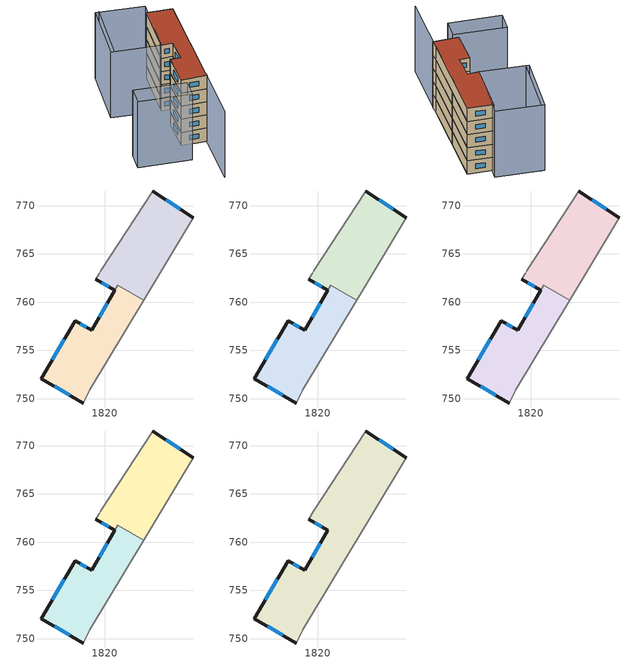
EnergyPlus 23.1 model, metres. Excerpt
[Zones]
082f83a7e6a08543_F0_dwelling_0
 floor ground (EU_floor_Construction): 1829.2,768.76 1824.05,760.2 1821.39,761.77 1821.08,761.24 1819.08,762.4 1819.4,762.89 1819.43,762.94 1819.63,763.24 1825.02,771.53 z0
 wall outside (EU_wall_Construction): 1829.2,768.76 1825.02,771.53 / 1819.08,762.4 1821.08,761.24 z0:3
 wall adiabatic (EU_wall_Construction): 1825.02,771.53 1819.63,763.24 1819.43,762.94 1819.4,762.89 1819.08,762.4 / 1824.05,760.2 1829.2,768.76 z0:3
 wall to 082f83a7e6a08543_F0_dwelling_1 (EU_wall_Construction): 1821.4,761.77 1824.05,760.2 / 1821.08,761.24 1821.39,761.77 z0:3
 window (EU_Window_Construction): 1827.84,769.66 1826.38,770.63 / 1819.73,762.02 1820.43,761.62 z0.98:2.02
082f83a7e6a08543_F0_dwelling_1
 floor ground (EU_floor_Construction): 1824.05,760.2 1818.46,750.92 1817.8,749.54 1813.44,752.08 1816.94,758.09 1818.65,757.08 1821.39,761.77 z0
 wall outside (EU_wall_Construction): 1821.08,761.23 1818.65,757.08 1816.94,758.09 1813.44,752.08 1817.8,749.54 z0:3
 wall adiabatic (EU_wall_Construction): 1817.8,749.54 1818.46,750.92 1824.05,760.2 z0:3
 window (EU_Window_Construction): 1814.86,751.25 1816.38,750.37 / 1815.8,756.13 1814.58,754.03 / 1818.09,757.41 1817.5,757.76 / 1820.29,759.88 1819.44,758.43 z0.98:2.02
082f83a7e6a08543_F1_dwelling_0
 floor to 082f83a7e6a08543_F0_dwelling_0 (EU_floor_Construction): 1829.2,768.76 1824.05,760.2 1821.39,761.77 1821.08,761.24 1819.08,762.4 1819.4,762.89 1819.43,762.94 1819.63,763.24 1825.02,771.53 z3
 wall outside (EU_wall_Construction): 1829.2,768.76 1825.02,771.53 / 1819.08,762.4 1821.08,761.24 z3:6
 wall adiabatic (EU_wall_Construction): 1825.02,771.53 1819.63,763.24 1819.43,762.94 1819.4,762.89 1819.08,762.4 / 1824.05,760.2 1829.2,768.76 z3:6
 wall to 082f83a7e6a08543_F1_dwelling_1 (EU_wall_Construction): 1821.4,761.77 1824.05,760.2 / 1821.08,761.24 1821.39,761.77 z3:6
 window (EU_Window_Construction): 1827.84,769.66 1826.38,770.63 / 1819.73,762.02 1820.43,761.62 z3.98:5.02
082f83a7e6a08543_F1_dwelling_1
 floor to 082f83a7e6a08543_F0_dwelling_1 (EU_floor_Construction): 1824.05,760.2 1818.46,750.92 1817.8,749.54 1813.44,752.08 1816.94,758.09 1818.65,757.08 1821.4,761.77 z3
 wall outside (EU_wall_Construction): 1821.08,761.23 1818.65,757.08 1816.94,758.09 1813.44,752.08 1817.8,749.54 z3:6
 wall adiabatic (EU_wall_Construction): 1817.8,749.54 1818.46,750.92 1824.05,760.2 z3:6
 window (EU_Window_Construction): 1814.86,751.25 1816.38,750.37 / 1815.8,756.13 1814.58,754.03 / 1818.09,757.41 1817.5,757.76 / 1820.29,759.88 1819.44,758.43 z3.98:5.02
082f83a7e6a08543_F2_dwelling_0
 floor to 082f83a7e6a08543_F1_dwelling_0 (EU_floor_Construction): 1829.2,768.76 1824.05,760.2 1821.39,761.77 1821.08,761.24 1819.08,762.4 1819.4,762.89 1819.43,762.94 1819.63,763.24 1825.02,771.53 z6
 wall outside (EU_wall_Construction): 1829.2,768.76 1825.02,771.53 / 1819.08,762.4 1821.08,761.24 z6:9
 wall adiabatic (EU_wall_Construction): 1825.02,771.53 1819.63,763.24 1819.43,762.94 1819.4,762.89 1819.08,762.4 / 1824.05,760.2 1829.2,768.76 z6:9
 wall to 082f83a7e6a08543_F2_dwelling_1 (EU_wall_Construction): 1821.4,761.77 1824.05,760.2 / 1821.08,761.24 1821.39,761.77 z6:9
 window (EU_Window_Construction): 1827.84,769.66 1826.38,770.63 / 1819.73,762.02 1820.43,761.62 z6.98:8.02
082f83a7e6a08543_F2_dwelling_1
 floor to 082f83a7e6a08543_F1_dwelling_1 (EU_floor_Construction): 1824.05,760.2 1818.46,750.92 1817.8,749.54 1813.44,752.08 1816.94,758.09 1818.65,757.08 1821.4,761.77 z6
 wall outside (EU_wall_Construction): 1821.08,761.23 1818.65,757.08 1816.94,758.09 1813.44,752.08 1817.8,749.54 z6:9
 wall adiabatic (EU_wall_Construction): 1817.8,749.54 1818.46,750.92 1824.05,760.2 z6:9
 window (EU_Window_Construction): 1814.86,751.25 1816.38,750.37 / 1815.8,756.13 1814.58,754.03 / 1818.09,757.41 1817.5,757.76 / 1820.29,759.88 1819.44,758.43 z6.98:8.02
082f83a7e6a08543_F3_dwelling_0
 floor to 082f83a7e6a08543_F2_dwelling_0 (EU_floor_Construction): 1829.2,768.76 1824.05,760.2 1821.39,761.77 1821.08,761.24 1819.08,762.4 1819.4,762.89 1819.43,762.94 1819.63,763.24 1825.02,771.53 z9
 wall outside (EU_wall_Construction): 1829.2,768.76 1825.02,771.53 / 1819.08,762.4 1821.08,761.24 z9:12
 wall adiabatic (EU_wall_Construction): 1825.02,771.53 1819.63,763.24 1819.43,762.94 1819.4,762.89 1819.08,762.4 / 1824.05,760.2 1829.2,768.76 z9:12
 wall to 082f83a7e6a08543_F3_dwelling_1 (EU_wall_Construction): 1821.4,761.77 1824.05,760.2 / 1821.08,761.24 1821.39,761.77 z9:12
 window (EU_Window_Construction): 1827.84,769.66 1826.38,770.63 / 1819.73,762.02 1820.43,761.62 z9.98:11.02
082f83a7e6a08543_F3_dwelling_1
 floor to 082f83a7e6a08543_F2_dwelling_1 (EU_floor_Construction): 1824.05,760.2 1818.46,750.92 1817.8,749.54 1813.44,752.08 1816.94,758.09 1818.65,757.08 1821.4,761.77 z9
 wall outside (EU_wall_Construction): 1821.08,761.23 1818.65,757.08 1816.94,758.09 1813.44,752.08 1817.8,749.54 z9:12
 wall adiabatic (EU_wall_Construction): 1817.8,749.54 1818.46,750.92 1824.05,760.2 z9:12
 window (EU_Window_Construction): 1814.86,751.25 1816.38,750.37 / 1815.8,756.13 1814.58,754.03 / 1818.09,757.41 1817.5,757.76 / 1820.29,759.88 1819.44,758.43 z9.98:11.02
082f83a7e6a08543_F4_dwelling_0
 floor to 082f83a7e6a08543_F3_dwelling_0 (EU_floor_Construction): 1829.2,768.76 1824.05,760.2 1821.39,761.77 1821.08,761.24 1819.08,762.4 1819.4,762.89 1819.41,762.91 1819.63,763.24 1825.02,771.53 z12
 floor to 082f83a7e6a08543_F3_dwelling_1 (EU_floor_Construction): 1824.05,760.2 1818.46,750.92 1817.8,749.54 1813.44,752.08 1816.94,758.09 1818.65,757.08 1821.4,761.77 z12
 wall outside (EU_wall_Construction): 1819.08,762.4 1821.08,761.24 1818.65,757.08 1816.94,758.09 1813.44,752.08 1817.8,749.54 / 1829.2,768.76 1825.02,771.53 z12:15
 wall adiabatic (EU_wall_Construction): 1825.02,771.53 1819.63,763.24 1819.08,762.4 / 1817.8,749.54 1818.46,750.92 1829.2,768.76 z12:15
 window (EU_Window_Construction): 1818.09,757.41 1817.5,757.76 / 1820.29,759.89 1819.44,758.43 / 1819.73,762.02 1820.43,761.62 / 1827.84,769.66 1826.38,770.63 / 1814.86,751.25 1816.38,750.37 / 1815.8,756.13 1814.58,754.03 z12.98:14.02
 roof outside (EU_roof_Construction): 1818.46,750.92 1829.2,768.76 1825.02,771.53 1819.63,763.24 1819.08,762.4 1821.08,761.24 1818.65,757.08 1816.94,758.09 1813.44,752.08 1817.8,749.54 z15
shading: 1811.46,739.33 1829.2,768.76 / 1819.28,778.37 1811.75,767.47 / 1811.47,747.49 1802.76,753.28 / 1802.76,753.28 1804.91,756.51 / 1804.91,756.51 1813.62,750.72 / 1813.62,750.72 1811.47,747.49 / 1819.08,762.4 1811.2,767.85 / 1811.2,767.85 1818.62,778.57 / 1818.62,778.57 1826.5,773.12 / 1826.5,773.12 1819.08,762.4 z0:15
[Building]
EU S2 Campaign: North Axis=0; Terrain=City; Solar Distribution=FullExterior
[Site:Location]
Bologna: Latitude=44.5; Longitude=11.25; Time Zone=1; Elevation=37
[SizingPeriod:WeatherFileDays]
AnnualSizingPeriod: Begin Month=1; Begin Day of Month=1; End Month=12; End Day of Month=31; Day of Week for Start Day=Monday; Use Weather File Daylight Saving Period=No; Use Weather File Rain and Snow Indicators=No
[MATERIAL]
EU_InternalMass_Material: Roughness=MediumRough; Thickness=0.1; Conductivity=1; Density=1800; Specific Heat=900; Thermal Absorptance=0.9; Solar Absorptance=0.7; Visible Absorptance=0.7
[MATERIAL:NOMASS] Roughness=MediumRough; Thermal Absorptance=0.9; Solar Absorptance=0.7; Visible Absorptance=0.7
Name | Thermal Resistance
EU_wall_NoMass | 0.905828
EU_roof_NoMass | 0.37593
EU_floor_NoMass | 0.67114
[WINDOWMATERIAL:SIMPLEGLAZINGSYSTEM]
EU_Window_SimpleGlazing: UFactor=4.52486; Solar Heat Gain Coefficient=0.85; Visible Transmittance=0.85
[CONSTRUCTION]
EU_wall_Construction: EU_wall_NoMass
EU_roof_Construction: EU_roof_NoMass
EU_floor_Construction: EU_floor_NoMass
EU_Window_Construction: EU_Window_SimpleGlazing
EU_InternalMass_Construction: EU_InternalMass_Material
[ZONE] Type=1; Multiplier=1; Ceiling Height=autocalculate; Floor Area=autocalculate; Part of Total Floor Area=Yes
Name | Volume
082f83a7e6a08543_F0_dwelling_0; 082f83a7e6a08543_F1_dwelling_0; 082f83a7e6a08543_F2_dwelling_0; 082f83a7e6a08543_F3_dwelling_0 | 161.823
082f83a7e6a08543_F4_dwelling_0 | 314.905
082f83a7e6a08543_F0_dwelling_1 | 153.127
082f83a7e6a08543_F1_dwelling_1; 082f83a7e6a08543_F2_dwelling_1; 082f83a7e6a08543_F3_dwelling_1 | 153.085
[INTERNALMASS] Construction=EU_InternalMass_Construction
Name | Zone or ZoneList | Surface Area
082f83a7e6a08543_F0_dwelling_0_EU_InternalMass | 082f83a7e6a08543_F0_dwelling_0 | 53.9405
082f83a7e6a08543_F0_dwelling_1_EU_InternalMass | 082f83a7e6a08543_F0_dwelling_1 | 51.0413
082f83a7e6a08543_F1_dwelling_0_EU_InternalMass | 082f83a7e6a08543_F1_dwelling_0 | 53.9405
082f83a7e6a08543_F1_dwelling_1_EU_InternalMass | 082f83a7e6a08543_F1_dwelling_1 | 51.0413
082f83a7e6a08543_F2_dwelling_0_EU_InternalMass | 082f83a7e6a08543_F2_dwelling_0 | 53.9405
082f83a7e6a08543_F2_dwelling_1_EU_InternalMass | 082f83a7e6a08543_F2_dwelling_1 | 51.0413
082f83a7e6a08543_F3_dwelling_0_EU_InternalMass | 082f83a7e6a08543_F3_dwelling_0 | 53.9405
082f83a7e6a08543_F3_dwelling_1_EU_InternalMass | 082f83a7e6a08543_F3_dwelling_1 | 51.0413
082f83a7e6a08543_F4_dwelling_0_EU_InternalMass | 082f83a7e6a08543_F4_dwelling_0 | 104.982
[OTHEREQUIPMENT] Fuel Type=Electricity; Design Level Calculation Method=Watts/Area; Power per Zone Floor Area=1; Fraction Latent=0; Fraction Radiant=0; Fraction Lost=0; Carbon Dioxide Generation Rate=0; EndUse Subcategory=EU_Step8_InternalGains
Name | Zone or ZoneList or Space or SpaceList | Schedule
EU_Step8_InternalGain_082f83a7e6a08543_F0_dwelling_0_f000 | 082f83a7e6a08543_F0_dwelling_0 | EU_Step8_GainSchedule_082f83a7e6a08543_F0_dwelling_0_f000
EU_Step8_InternalGain_082f83a7e6a08543_F0_dwelling_1_f000 | 082f83a7e6a08543_F0_dwelling_1 | EU_Step8_GainSchedule_082f83a7e6a08543_F0_dwelling_1_f000
EU_Step8_InternalGain_082f83a7e6a08543_F1_dwelling_0_f000 | 082f83a7e6a08543_F1_dwelling_0 | EU_Step8_GainSchedule_082f83a7e6a08543_F1_dwelling_0_f000
EU_Step8_InternalGain_082f83a7e6a08543_F1_dwelling_1_f000 | 082f83a7e6a08543_F1_dwelling_1 | EU_Step8_GainSchedule_082f83a7e6a08543_F1_dwelling_1_f000
EU_Step8_InternalGain_082f83a7e6a08543_F2_dwelling_0_f000 | 082f83a7e6a08543_F2_dwelling_0 | EU_Step8_GainSchedule_082f83a7e6a08543_F2_dwelling_0_f000
EU_Step8_InternalGain_082f83a7e6a08543_F2_dwelling_1_f000 | 082f83a7e6a08543_F2_dwelling_1 | EU_Step8_GainSchedule_082f83a7e6a08543_F2_dwelling_1_f000
EU_Step8_InternalGain_082f83a7e6a08543_F3_dwelling_0_f000 | 082f83a7e6a08543_F3_dwelling_0 | EU_Step8_GainSchedule_082f83a7e6a08543_F3_dwelling_0_f000
EU_Step8_InternalGain_082f83a7e6a08543_F3_dwelling_1_f000 | 082f83a7e6a08543_F3_dwelling_1 | EU_Step8_GainSchedule_082f83a7e6a08543_F3_dwelling_1_f000
EU_Step8_InternalGain_082f83a7e6a08543_F4_dwelling_0_f000 | 082f83a7e6a08543_F4_dwelling_0 | EU_Step8_GainSchedule_082f83a7e6a08543_F4_dwelling_0_f000
[ZONEVENTILATION:DESIGNFLOWRATE] Schedule=EU_AlwaysOn; Design Flow Rate Calculation Method=AirChanges/Hour; Air Changes per Hour=0.73129; Ventilation Type=Natural; Fan Pressure Rise=0; Fan Total Efficiency=1; Constant Term Coefficient=1; Temperature Term Coefficient=0; Velocity Term Coefficient=0; Velocity Squared Term Coefficient=0; Minimum Indoor Temperature=-100; Maximum Indoor Temperature=100; Delta Temperature=-100; Minimum Outdoor Temperature=-100; Maximum Outdoor Temperature=100; Maximum Wind Speed=40
Name | Zone or ZoneList or Space or SpaceList
EU_ConstantAir_082f83a7e6a08543_F0_dwelling_0 | 082f83a7e6a08543_F0_dwelling_0
EU_ConstantAir_082f83a7e6a08543_F0_dwelling_1 | 082f83a7e6a08543_F0_dwelling_1
EU_ConstantAir_082f83a7e6a08543_F1_dwelling_0 | 082f83a7e6a08543_F1_dwelling_0
EU_ConstantAir_082f83a7e6a08543_F1_dwelling_1 | 082f83a7e6a08543_F1_dwelling_1
EU_ConstantAir_082f83a7e6a08543_F2_dwelling_0 | 082f83a7e6a08543_F2_dwelling_0
EU_ConstantAir_082f83a7e6a08543_F2_dwelling_1 | 082f83a7e6a08543_F2_dwelling_1
EU_ConstantAir_082f83a7e6a08543_F3_dwelling_0 | 082f83a7e6a08543_F3_dwelling_0
EU_ConstantAir_082f83a7e6a08543_F3_dwelling_1 | 082f83a7e6a08543_F3_dwelling_1
EU_ConstantAir_082f83a7e6a08543_F4_dwelling_0 | 082f83a7e6a08543_F4_dwelling_0
[HVACTEMPLATE:THERMOSTAT] Constant Heating Setpoint=20; Constant Cooling Setpoint=50
EU_HeatOnly_082f83a7e6a08543_F0_dwelling_0; EU_HeatOnly_082f83a7e6a08543_F0_dwelling_1; EU_HeatOnly_082f83a7e6a08543_F1_dwelling_0; EU_HeatOnly_082f83a7e6a08543_F1_dwelling_1; EU_HeatOnly_082f83a7e6a08543_F2_dwelling_0; EU_HeatOnly_082f83a7e6a08543_F2_dwelling_1; EU_HeatOnly_082f83a7e6a08543_F3_dwelling_0; EU_HeatOnly_082f83a7e6a08543_F3_dwelling_1; EU_HeatOnly_082f83a7e6a08543_F4_dwelling_0
[HVACTEMPLATE:ZONE:IDEALLOADSAIRSYSTEM] System Availability Schedule=EU_AlwaysOn; Maximum Heating Supply Air Temperature=50; Minimum Cooling Supply Air Temperature=13; Maximum Heating Supply Air Humidity Ratio=0.0156; Minimum Cooling Supply Air Humidity Ratio=0.0077; Heating Limit=NoLimit; Cooling Limit=NoLimit; Heating Availability Schedule=EU_AlwaysOn; Cooling Availability Schedule=EU_CoolingOff; Dehumidification Control Type=ConstantSensibleHeatRatio; Cooling Sensible Heat Ratio=0.7; Dehumidification Setpoint=60; Humidification Control Type=None; Humidification Setpoint=30; Outdoor Air Method=None; Outdoor Air Flow Rate per Person=0.00944; Outdoor Air Flow Rate per Zone Floor Area=0; Outdoor Air Flow Rate per Zone=0; Demand Controlled Ventilation Type=None; Outdoor Air Economizer Type=NoEconomizer; Heat Recovery Type=None; Sensible Heat Recovery Effectiveness=0.7; Latent Heat Recovery Effectiveness=0.65
Name | Template Thermostat
082f83a7e6a08543_F0_dwelling_0 | EU_HeatOnly_082f83a7e6a08543_F0_dwelling_0
082f83a7e6a08543_F0_dwelling_1 | EU_HeatOnly_082f83a7e6a08543_F0_dwelling_1
082f83a7e6a08543_F1_dwelling_0 | EU_HeatOnly_082f83a7e6a08543_F1_dwelling_0
082f83a7e6a08543_F1_dwelling_1 | EU_HeatOnly_082f83a7e6a08543_F1_dwelling_1
082f83a7e6a08543_F2_dwelling_0 | EU_HeatOnly_082f83a7e6a08543_F2_dwelling_0
082f83a7e6a08543_F2_dwelling_1 | EU_HeatOnly_082f83a7e6a08543_F2_dwelling_1
082f83a7e6a08543_F3_dwelling_0 | EU_HeatOnly_082f83a7e6a08543_F3_dwelling_0
082f83a7e6a08543_F3_dwelling_1 | EU_HeatOnly_082f83a7e6a08543_F3_dwelling_1
082f83a7e6a08543_F4_dwelling_0 | EU_HeatOnly_082f83a7e6a08543_F4_dwelling_0
[SIZING:ZONE] Zone Cooling Design Supply Air Temperature Input Method=SupplyAirTemperature; Zone Cooling Design Supply Air Temperature=13; Zone Heating Design Supply Air Temperature Input Method=SupplyAirTemperature; Zone Heating Design Supply Air Temperature=50; Zone Cooling Design Supply Air Humidity Ratio=0.008; Zone Heating Design Supply Air Humidity Ratio=0.008; Cooling Design Air Flow Method=DesignDay; Cooling Design Air Flow Rate=0; Cooling Minimum Air Flow per Zone Floor Area=0.000762; Cooling Minimum Air Flow=0; Cooling Minimum Air Flow Fraction=0.2; Heating Design Air Flow Method=DesignDay; Heating Design Air Flow Rate=0; Heating Maximum Air Flow per Zone Floor Area=0.002032; Heating Maximum Air Flow=0.141576; Heating Maximum Air Flow Fraction=0.3; Account for Dedicated Outdoor Air System=No; Dedicated Outdoor Air System Control Strategy=NeutralSupplyAir; Dedicated Outdoor Air Low Setpoint Temperature for Design=autosize; Dedicated Outdoor Air High Setpoint Temperature for Design=autosize; Zone Load Sizing Method=Sensible Load Only No Latent Load; Zone Latent Cooling Design Supply Air Humidity Ratio Input Method=HumidityRatioDifference; Zone Cooling Design Supply Air Humidity Ratio Difference=0.005; Zone Latent Heating Design Supply Air Humidity Ratio Input Method=HumidityRatioDifference; Zone Humidification Design Supply Air Humidity Ratio Difference=0.005
082f83a7e6a08543_F0_dwelling_0; 082f83a7e6a08543_F0_dwelling_1; 082f83a7e6a08543_F1_dwelling_0; 082f83a7e6a08543_F1_dwelling_1; 082f83a7e6a08543_F2_dwelling_0; 082f83a7e6a08543_F2_dwelling_1; 082f83a7e6a08543_F3_dwelling_0; 082f83a7e6a08543_F3_dwelling_1; 082f83a7e6a08543_F4_dwelling_0
[SCHEDULE:CONSTANT]
Name | Hourly Value
EU_AlwaysOn | 1
EU_CoolingOff | 0
[SCHEDULE:FILE] Column Number=1; Rows to Skip at Top=0; Number of Hours of Data=8760; Column Separator=Comma; Interpolate to Timestep=No; Minutes per Item=60; Adjust Schedule for Daylight Savings=Yes
Name | File
EU_Step8_GainSchedule_082f83a7e6a08543_F0_dwelling_0_f000 | ../../schedules/082f83a7e6a08543/082f83a7e6a08543_F0_dwelling_0_f000_gain.csv
EU_Step8_GainSchedule_082f83a7e6a08543_F0_dwelling_1_f000 | ../../schedules/082f83a7e6a08543/082f83a7e6a08543_F0_dwelling_1_f000_gain.csv
EU_Step8_GainSchedule_082f83a7e6a08543_F1_dwelling_0_f000 | ../../schedules/082f83a7e6a08543/082f83a7e6a08543_F1_dwelling_0_f000_gain.csv
EU_Step8_GainSchedule_082f83a7e6a08543_F1_dwelling_1_f000 | ../../schedules/082f83a7e6a08543/082f83a7e6a08543_F1_dwelling_1_f000_gain.csv
EU_Step8_GainSchedule_082f83a7e6a08543_F2_dwelling_0_f000 | ../../schedules/082f83a7e6a08543/082f83a7e6a08543_F2_dwelling_0_f000_gain.csv
EU_Step8_GainSchedule_082f83a7e6a08543_F2_dwelling_1_f000 | ../../schedules/082f83a7e6a08543/082f83a7e6a08543_F2_dwelling_1_f000_gain.csv
EU_Step8_GainSchedule_082f83a7e6a08543_F3_dwelling_0_f000 | ../../schedules/082f83a7e6a08543/082f83a7e6a08543_F3_dwelling_0_f000_gain.csv
EU_Step8_GainSchedule_082f83a7e6a08543_F3_dwelling_1_f000 | ../../schedules/082f83a7e6a08543/082f83a7e6a08543_F3_dwelling_1_f000_gain.csv
EU_Step8_GainSchedule_082f83a7e6a08543_F4_dwelling_0_f000 | ../../schedules/082f83a7e6a08543/082f83a7e6a08543_F4_dwelling_0_f000_gain.csv
